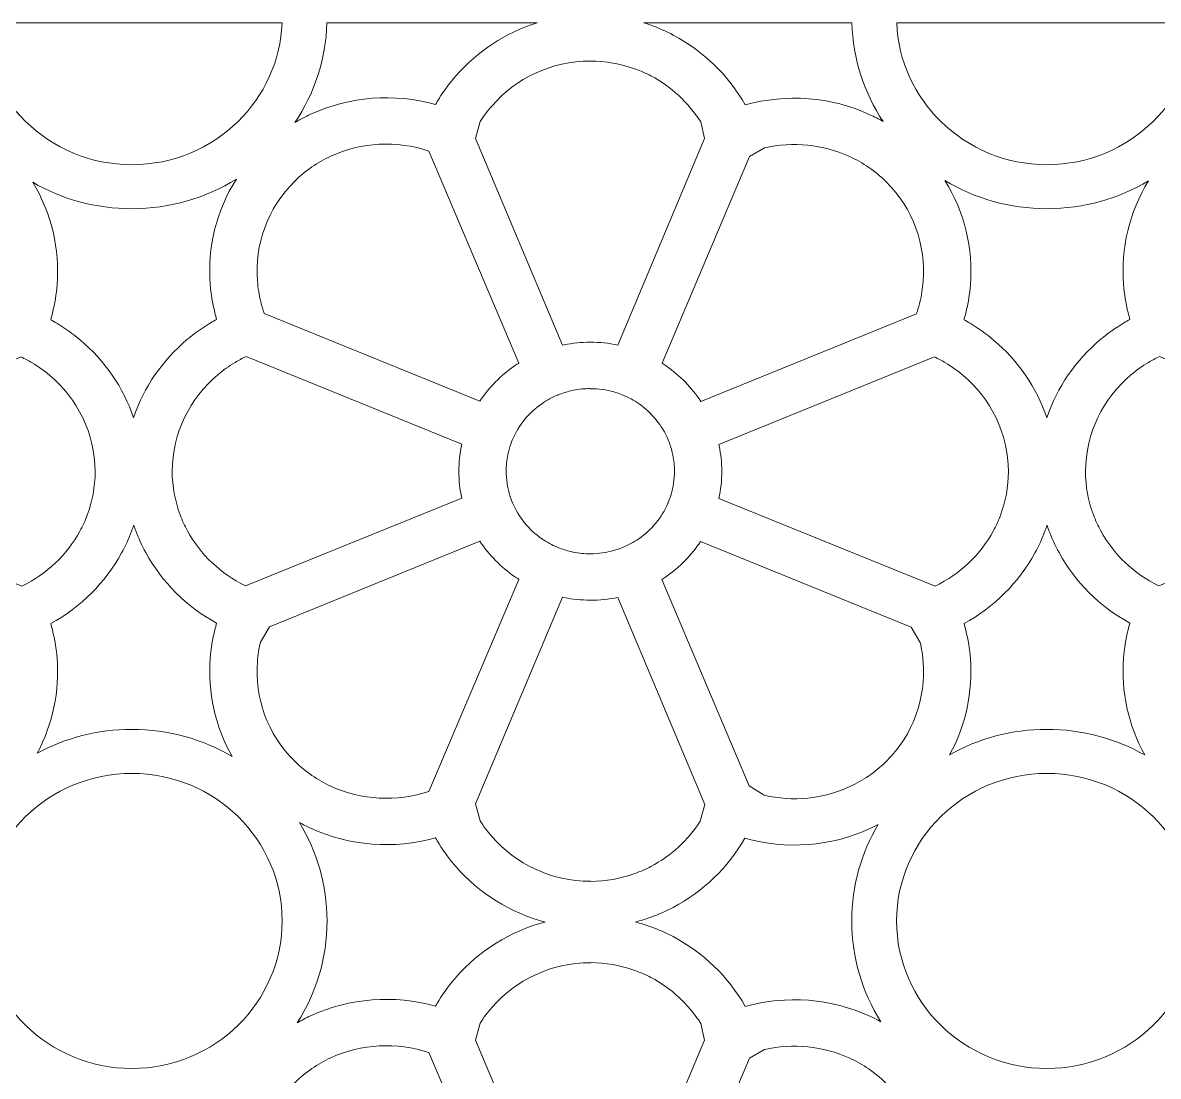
# Model space of a CAD drawing. Header units: millimetres. Extents: x -1200 to 1200, y -590 to 590.
# Drawn here: x -448 to 48.3, y 129.5 to 590 of the extents above; entities that cross this region are included whole.
import ezdxf

# ---------------------------------------------------------------- set-up
doc = ezdxf.new("R2010")
doc.units = ezdxf.units.MM
doc.header["$MEASUREMENT"] = 0
doc.layers.add('Layer 1', color=7, linetype='Continuous')

msp = doc.modelspace()

# ---------------------------------------------------------------- linework, layer by layer
at = {"layer": 'Layer 1', "color": 250, "lineweight": 20}
for points, knots in [([(-465.9936, 589.9734), (-465.9936, 589.9734), (-334.6425, 589.9734), (-334.6425, 589.9734), (-335.2811, 573.1714), (-342.5083, 557.9916), (-353.8726, 546.8417), (-365.7828, 535.1566), (-382.2061, 527.9271), (-400.3149, 527.9267), (-400.3149, 527.9267), (-400.3149, 527.9644), (-400.3149, 527.9644), (-400.3149, 527.9644), (-400.3174, 527.9644), (-400.3174, 527.9644), (-400.3174, 527.9644), (-400.3226, 527.9644), (-400.3226, 527.9644), (-400.3226, 527.9644), (-400.3226, 527.9267), (-400.3226, 527.9267), (-418.4293, 527.9277), (-434.8508, 535.1566), (-446.76, 546.8404), (-458.125, 557.9899), (-465.3551, 573.1707), (-465.9936, 589.9734)], [0, 0, 0, 0, 0.11111111, 0.11111111, 0.11111111, 0.22222222, 0.22222222, 0.22222222, 0.33333333, 0.33333333, 0.33333333, 0.44444444, 0.44444444, 0.44444444, 0.55555556, 0.55555556, 0.55555556, 0.66666667, 0.66666667, 0.66666667, 0.77777778, 0.77777778, 0.77777778, 0.88888889, 0.88888889, 0.88888889, 1, 1, 1, 1]), ([(-315.0221, 589.9734), (-315.0221, 589.9734), (-223.1633, 589.9734), (-223.1633, 589.9734), (-237.0203, 585.6434), (-249.214, 577.5489), (-258.5446, 566.8897), (-261.3055, 563.7365), (-263.8153, 560.3554), (-266.0408, 556.7807), (-266.566, 555.9368), (-267.0756, 555.0841), (-267.5677, 554.2242), (-285.6298, 559.2512), (-305.0884, 557.8435), (-322.1534, 549.9651), (-324.4661, 548.8975), (-326.7547, 547.692), (-329.0116, 546.3521), (-320.5696, 558.924), (-315.4887, 573.8759), (-315.0221, 589.9734)], [0, 0, 0, 0, 0.14285714, 0.14285714, 0.14285714, 0.28571429, 0.28571429, 0.28571429, 0.42857143, 0.42857143, 0.42857143, 0.57142857, 0.57142857, 0.57142857, 0.71428571, 0.71428571, 0.71428571, 0.85714286, 0.85714286, 0.85714286, 1, 1, 1, 1]), ([(-176.6816, 589.9734), (-176.6816, 589.9734), (-85.6127, 589.9734), (-85.6127, 589.9734), (-85.152, 574.0771), (-80.1876, 559.2991), (-71.9344, 546.8256), (-73.8254, 547.9052), (-75.7384, 548.891), (-77.6671, 549.7814), (-94.7115, 557.6508), (-114.1471, 559.064), (-132.1917, 554.0576), (-139.5194, 566.994), (-150.4865, 577.6272), (-163.7147, 584.5762), (-166.9377, 586.2696), (-170.1882, 587.7133), (-173.4415, 588.887), (-174.5098, 589.2723), (-175.5906, 589.6343), (-176.6816, 589.9734)], [0, 0, 0, 0, 0.14285714, 0.14285714, 0.14285714, 0.28571429, 0.28571429, 0.28571429, 0.42857143, 0.42857143, 0.42857143, 0.57142857, 0.57142857, 0.57142857, 0.71428571, 0.71428571, 0.71428571, 0.85714286, 0.85714286, 0.85714286, 1, 1, 1, 1]), ([(-65.9923, 589.9734), (-65.9923, 589.9734), (65.3588, 589.9734), (65.3588, 589.9734), (64.7202, 573.1714), (57.4929, 557.9916), (46.1286, 546.8417), (34.2185, 535.1566), (17.7952, 527.9271), (-0.3137, 527.9267), (-0.3137, 527.9267), (-0.3137, 527.9644), (-0.3137, 527.9644), (-0.3137, 527.9644), (-0.3161, 527.9644), (-0.3161, 527.9644), (-0.3161, 527.9644), (-0.3213, 527.9644), (-0.3213, 527.9644), (-0.3213, 527.9644), (-0.3213, 527.9267), (-0.3213, 527.9267), (-18.4281, 527.9277), (-34.8496, 535.1566), (-46.7587, 546.8404), (-58.1238, 557.9899), (-65.3537, 573.1707), (-65.9923, 589.9734)], [0, 0, 0, 0, 0.11111111, 0.11111111, 0.11111111, 0.22222222, 0.22222222, 0.22222222, 0.33333333, 0.33333333, 0.33333333, 0.44444444, 0.44444444, 0.44444444, 0.55555556, 0.55555556, 0.55555556, 0.66666667, 0.66666667, 0.66666667, 0.77777778, 0.77777778, 0.77777778, 0.88888889, 0.88888889, 0.88888889, 1, 1, 1, 1]), ([(-149.9857, 539.3969), (-149.9857, 539.3969), (-151.6668, 546.6145), (-151.6668, 546.6145), (-157.0127, 555.0848), (-164.5235, 562.0475), (-173.4206, 566.7213), (-175.6112, 567.8721), (-177.9947, 568.9164), (-180.5593, 569.8416), (-186.6397, 572.0343), (-193.1551, 573.2313), (-199.8996, 573.2316), (-199.8996, 573.2316), (-199.8996, 573.1919), (-199.8996, 573.1919), (-199.8996, 573.1919), (-199.9059, 573.1919), (-199.9059, 573.1919), (-217.0427, 573.1919), (-232.4074, 565.6496), (-242.8531, 553.7168), (-244.7606, 551.5381), (-246.5062, 549.213), (-248.069, 546.7637), (-248.069, 546.7637), (-250.0964, 539.3042), (-250.0964, 539.3042), (-250.0964, 539.3042), (-212.0232, 449.0599), (-212.0232, 449.0599), (-212.0232, 449.0599), (-211.2793, 449.2074), (-211.2793, 449.2074), (-207.605, 449.9338), (-203.8069, 450.3164), (-199.9216, 450.3174), (-199.9216, 450.3174), (-199.9216, 450.3567), (-199.9216, 450.3567), (-199.9216, 450.3567), (-199.9104, 450.3567), (-199.9104, 450.3567), (-195.8532, 450.3567), (-191.8472, 449.9205), (-187.9403, 449.0958), (-187.9403, 449.0958), (-149.9857, 539.3969), (-149.9857, 539.3969)], [0, 0, 0, 0, 0.0625, 0.0625, 0.0625, 0.125, 0.125, 0.125, 0.1875, 0.1875, 0.1875, 0.25, 0.25, 0.25, 0.3125, 0.3125, 0.3125, 0.375, 0.375, 0.375, 0.4375, 0.4375, 0.4375, 0.5, 0.5, 0.5, 0.5625, 0.5625, 0.5625, 0.625, 0.625, 0.625, 0.6875, 0.6875, 0.6875, 0.75, 0.75, 0.75, 0.8125, 0.8125, 0.8125, 0.875, 0.875, 0.875, 0.9375, 0.9375, 0.9375, 1, 1, 1, 1]), ([(-342.4428, 462.8973), (-342.4428, 462.8973), (-248.1617, 424.5537), (-248.1617, 424.5537), (-244.1764, 430.5754), (-239.0355, 435.8172), (-233.0426, 439.9788), (-232.4183, 440.4127), (-231.7989, 440.8274), (-231.1805, 441.225), (-231.1805, 441.225), (-270.4789, 533.8995), (-270.4789, 533.8995), (-284.5319, 538.5572), (-299.9524, 537.813), (-313.3371, 531.6339), (-316.2606, 530.2837), (-319.0319, 528.7206), (-321.6111, 526.9478), (-324.1927, 525.1732), (-326.6982, 523.1116), (-329.0971, 520.7611), (-329.0971, 520.7611), (-329.0768, 520.7413), (-329.0768, 520.7413), (-329.0768, 520.7413), (-329.0866, 520.732), (-329.0866, 520.732), (-341.1931, 508.855), (-346.6154, 492.8513), (-345.4014, 477.1408), (-345.1583, 473.9928), (-344.6767, 470.9395), (-343.9575, 468.0187), (-343.532, 466.2886), (-343.0277, 464.5791), (-342.4428, 462.8973)], [0, 0, 0, 0, 0.08333333, 0.08333333, 0.08333333, 0.16666667, 0.16666667, 0.16666667, 0.25, 0.25, 0.25, 0.33333333, 0.33333333, 0.33333333, 0.41666667, 0.41666667, 0.41666667, 0.5, 0.5, 0.5, 0.58333333, 0.58333333, 0.58333333, 0.66666667, 0.66666667, 0.66666667, 0.75, 0.75, 0.75, 0.83333333, 0.83333333, 0.83333333, 0.91666667, 0.91666667, 0.91666667, 1, 1, 1, 1]), ([(-151.5701, 424.4062), (-151.5701, 424.4062), (-57.3801, 462.7122), (-57.3801, 462.7122), (-56.7952, 464.394), (-56.2889, 466.1045), (-55.863, 467.8349), (-55.1438, 470.7558), (-54.6622, 473.8087), (-54.4191, 476.9571), (-53.205, 492.6675), (-58.6274, 508.6713), (-70.7339, 520.5483), (-70.7339, 520.5483), (-70.7437, 520.5575), (-70.7437, 520.5575), (-70.7437, 520.5575), (-70.7234, 520.5774), (-70.7234, 520.5774), (-73.1222, 522.9281), (-75.6275, 524.9898), (-78.2094, 526.764), (-80.7882, 528.5372), (-83.5599, 530.1002), (-86.4833, 531.4498), (-98.1281, 536.8261), (-111.3154, 538.0877), (-123.8017, 535.2576), (-123.8017, 535.2576), (-130.2694, 531.5264), (-130.2694, 531.5264), (-130.2694, 531.5264), (-168.572, 441.2007), (-168.572, 441.2007), (-167.9209, 440.7846), (-167.2812, 440.3593), (-166.6562, 439.923), (-160.6776, 435.7525), (-155.5482, 430.4792), (-151.5701, 424.4062)], [0, 0, 0, 0, 0.07692308, 0.07692308, 0.07692308, 0.15384615, 0.15384615, 0.15384615, 0.23076923, 0.23076923, 0.23076923, 0.30769231, 0.30769231, 0.30769231, 0.38461538, 0.38461538, 0.38461538, 0.46153846, 0.46153846, 0.46153846, 0.53846154, 0.53846154, 0.53846154, 0.61538462, 0.61538462, 0.61538462, 0.69230769, 0.69230769, 0.69230769, 0.76923077, 0.76923077, 0.76923077, 0.84615385, 0.84615385, 0.84615385, 0.92307692, 0.92307692, 0.92307692, 1, 1, 1, 1]), ([(-443.6074, 520.2171), (-435.321, 506.5857), (-431.7869, 490.9077), (-432.9815, 475.4491), (-433.2961, 471.3796), (-433.9664, 467.2392), (-434.9918, 463.0732), (-435.2317, 462.0983), (-435.4926, 461.1248), (-435.773, 460.1551), (-434.8784, 459.6634), (-433.9908, 459.1552), (-433.1129, 458.6293), (-429.4694, 456.4458), (-426.0232, 453.9835), (-422.8092, 451.2751), (-412.1508, 442.294), (-404.0059, 430.6079), (-399.5341, 417.331), (-395.0753, 430.6832), (-386.9068, 442.436), (-376.1992, 451.4586), (-372.9849, 454.1672), (-369.5391, 456.6296), (-365.8955, 458.8127), (-365.0177, 459.3386), (-364.1314, 459.8464), (-363.2368, 460.3381), (-363.5172, 461.3085), (-363.7771, 462.282), (-364.017, 463.2572), (-365.0424, 467.4233), (-365.7127, 471.5633), (-366.0273, 475.6329), (-367.2588, 491.5722), (-363.4625, 507.7443), (-354.6138, 521.6655), (-367.8172, 513.4488), (-383.493, 508.6884), (-400.3149, 508.688), (-400.3149, 508.688), (-400.3149, 508.6504), (-400.3149, 508.6504), (-400.3149, 508.6504), (-400.3174, 508.6504), (-400.3174, 508.6504), (-400.3174, 508.6504), (-400.3226, 508.6504), (-400.3226, 508.6504), (-400.3226, 508.6504), (-400.3226, 508.688), (-400.3226, 508.688), (-416.1299, 508.6891), (-430.9244, 512.8914), (-443.6074, 520.2171)], [0, 0, 0, 0, 0.05555556, 0.05555556, 0.05555556, 0.11111111, 0.11111111, 0.11111111, 0.16666667, 0.16666667, 0.16666667, 0.22222222, 0.22222222, 0.22222222, 0.27777778, 0.27777778, 0.27777778, 0.33333333, 0.33333333, 0.33333333, 0.38888889, 0.38888889, 0.38888889, 0.44444444, 0.44444444, 0.44444444, 0.5, 0.5, 0.5, 0.55555556, 0.55555556, 0.55555556, 0.61111111, 0.61111111, 0.61111111, 0.66666667, 0.66666667, 0.66666667, 0.72222222, 0.72222222, 0.72222222, 0.77777778, 0.77777778, 0.77777778, 0.83333333, 0.83333333, 0.83333333, 0.88888889, 0.88888889, 0.88888889, 0.94444444, 0.94444444, 0.94444444, 1, 1, 1, 1]), ([(-44.882, 520.9699), (-36.2638, 507.1647), (-32.5766, 491.1931), (-33.7932, 475.4491), (-34.1078, 471.3796), (-34.7781, 467.2392), (-35.8035, 463.0732), (-36.0434, 462.0983), (-36.3043, 461.1248), (-36.5847, 460.1551), (-35.6901, 459.6634), (-34.8025, 459.1552), (-33.9246, 458.6293), (-30.2811, 456.4458), (-26.8348, 453.9835), (-23.621, 451.2751), (-12.9625, 442.294), (-4.8177, 430.6079), (-0.3457, 417.331), (4.113, 430.6832), (12.2815, 442.436), (22.9891, 451.4586), (26.2034, 454.1672), (29.6492, 456.6296), (33.2928, 458.8127), (34.1707, 459.3386), (35.0569, 459.8464), (35.9515, 460.3381), (35.6711, 461.3085), (35.4113, 462.282), (35.1713, 463.2572), (34.1459, 467.4233), (33.4756, 471.5633), (33.161, 475.6329), (31.9532, 491.2663), (35.5821, 507.1236), (44.0709, 520.8618), (31.1468, 513.1391), (15.9523, 508.6884), (-0.3137, 508.688), (-0.3137, 508.688), (-0.3137, 508.6504), (-0.3137, 508.6504), (-0.3137, 508.6504), (-0.3161, 508.6504), (-0.3161, 508.6504), (-0.3161, 508.6504), (-0.3213, 508.6504), (-0.3213, 508.6504), (-0.3213, 508.6504), (-0.3213, 508.688), (-0.3213, 508.688), (-16.6619, 508.6891), (-31.9199, 513.1805), (-44.882, 520.9699)], [0, 0, 0, 0, 0.05555556, 0.05555556, 0.05555556, 0.11111111, 0.11111111, 0.11111111, 0.16666667, 0.16666667, 0.16666667, 0.22222222, 0.22222222, 0.22222222, 0.27777778, 0.27777778, 0.27777778, 0.33333333, 0.33333333, 0.33333333, 0.38888889, 0.38888889, 0.38888889, 0.44444444, 0.44444444, 0.44444444, 0.5, 0.5, 0.5, 0.55555556, 0.55555556, 0.55555556, 0.61111111, 0.61111111, 0.61111111, 0.66666667, 0.66666667, 0.66666667, 0.72222222, 0.72222222, 0.72222222, 0.77777778, 0.77777778, 0.77777778, 0.83333333, 0.83333333, 0.83333333, 0.88888889, 0.88888889, 0.88888889, 0.94444444, 0.94444444, 0.94444444, 1, 1, 1, 1]), ([(-448.6723, 443.9022), (-448.6723, 443.9022), (-542.8783, 405.6452), (-542.8783, 405.6452), (-542.8019, 405.316), (-542.7531, 405.1063), (-542.7346, 405.0142), (-542.7346, 405.0142), (-542.7346, 404.9745), (-542.7346, 404.9745), (-542.0354, 401.5274), (-541.667, 397.8531), (-541.666, 393.981), (-541.666, 393.981), (-541.6259, 393.981), (-541.6259, 393.981), (-541.6259, 393.981), (-541.6259, 393.9701), (-541.6259, 393.9701), (-541.6259, 389.9091), (-542.0814, 385.9141), (-542.9432, 382.0342), (-542.9432, 382.0342), (-448.3462, 343.7621), (-448.3462, 343.7621), (-437.5075, 349.017), (-428.6138, 357.439), (-422.9812, 367.7595), (-421.8086, 369.9087), (-420.7438, 372.2471), (-419.8011, 374.7632), (-417.5655, 380.7284), (-416.3458, 387.121), (-416.3455, 393.7384), (-416.3455, 393.7384), (-416.3856, 393.7384), (-416.3856, 393.7384), (-416.3856, 393.7384), (-416.3856, 393.7442), (-416.3856, 393.7442), (-416.3856, 410.5572), (-424.0738, 425.6315), (-436.2362, 435.8798), (-438.6186, 437.8877), (-441.172, 439.7122), (-443.8708, 441.3294), (-445.4081, 442.2508), (-447.0111, 443.1087), (-448.6723, 443.9022)], [0, 0, 0, 0, 0.0625, 0.0625, 0.0625, 0.125, 0.125, 0.125, 0.1875, 0.1875, 0.1875, 0.25, 0.25, 0.25, 0.3125, 0.3125, 0.3125, 0.375, 0.375, 0.375, 0.4375, 0.4375, 0.4375, 0.5, 0.5, 0.5, 0.5625, 0.5625, 0.5625, 0.625, 0.625, 0.625, 0.6875, 0.6875, 0.6875, 0.75, 0.75, 0.75, 0.8125, 0.8125, 0.8125, 0.875, 0.875, 0.875, 0.9375, 0.9375, 0.9375, 1, 1, 1, 1]), ([(-256.0719, 405.8046), (-256.0719, 405.8046), (-350.3372, 444.086), (-350.3372, 444.086), (-351.9987, 443.2925), (-353.5999, 442.4343), (-355.1376, 441.5131), (-357.8365, 439.8956), (-360.3901, 438.0712), (-362.7723, 436.0632), (-374.9349, 425.815), (-382.6232, 410.741), (-382.6232, 393.9283), (-382.6232, 393.9283), (-382.6232, 393.9218), (-382.6232, 393.9218), (-382.6232, 393.9218), (-382.6633, 393.9218), (-382.6633, 393.9218), (-382.663, 387.3051), (-381.4433, 380.9122), (-379.2077, 374.9473), (-378.265, 372.4309), (-377.2002, 370.0928), (-376.0276, 367.9436), (-370.3953, 357.6227), (-361.5023, 349.2003), (-350.6629, 343.9452), (-350.6629, 343.9452), (-256.0945, 382.2053), (-256.0945, 382.2053), (-256.9382, 386.0442), (-257.3829, 389.9823), (-257.3829, 393.9701), (-257.3829, 393.9701), (-257.3829, 393.981), (-257.3829, 393.981), (-257.3829, 393.981), (-257.3427, 393.981), (-257.3427, 393.981), (-257.3417, 397.7819), (-256.9535, 401.5011), (-256.2163, 405.0995), (-256.2163, 405.0995), (-256.0719, 405.8046), (-256.0719, 405.8046)], [0, 0, 0, 0, 0.06666667, 0.06666667, 0.06666667, 0.13333333, 0.13333333, 0.13333333, 0.2, 0.2, 0.2, 0.26666667, 0.26666667, 0.26666667, 0.33333333, 0.33333333, 0.33333333, 0.4, 0.4, 0.4, 0.46666667, 0.46666667, 0.46666667, 0.53333333, 0.53333333, 0.53333333, 0.6, 0.6, 0.6, 0.66666667, 0.66666667, 0.66666667, 0.73333333, 0.73333333, 0.73333333, 0.8, 0.8, 0.8, 0.86666667, 0.86666667, 0.86666667, 0.93333333, 0.93333333, 0.93333333, 1, 1, 1, 1]), ([(-49.484, 443.9022), (-49.484, 443.9022), (-143.69, 405.6452), (-143.69, 405.6452), (-143.6136, 405.316), (-143.5648, 405.1063), (-143.5463, 405.0142), (-143.5463, 405.0142), (-143.5463, 404.9745), (-143.5463, 404.9745), (-142.8471, 401.5274), (-142.4788, 397.8531), (-142.4777, 393.981), (-142.4777, 393.981), (-142.4376, 393.981), (-142.4376, 393.981), (-142.4376, 393.981), (-142.4376, 393.9701), (-142.4376, 393.9701), (-142.4376, 389.9091), (-142.8931, 385.9141), (-143.7549, 382.0342), (-143.7549, 382.0342), (-49.1579, 343.7621), (-49.1579, 343.7621), (-38.3192, 349.017), (-29.4255, 357.439), (-23.7929, 367.7595), (-22.6203, 369.9087), (-21.5555, 372.2471), (-20.6128, 374.7632), (-18.3772, 380.7284), (-17.1575, 387.121), (-17.1571, 393.7384), (-17.1571, 393.7384), (-17.1973, 393.7384), (-17.1973, 393.7384), (-17.1973, 393.7384), (-17.1973, 393.7442), (-17.1973, 393.7442), (-17.1973, 410.5572), (-24.8856, 425.6315), (-37.0479, 435.8798), (-39.4303, 437.8877), (-41.9837, 439.7122), (-44.6825, 441.3294), (-46.2199, 442.2508), (-47.8228, 443.1087), (-49.484, 443.9022)], [0, 0, 0, 0, 0.0625, 0.0625, 0.0625, 0.125, 0.125, 0.125, 0.1875, 0.1875, 0.1875, 0.25, 0.25, 0.25, 0.3125, 0.3125, 0.3125, 0.375, 0.375, 0.375, 0.4375, 0.4375, 0.4375, 0.5, 0.5, 0.5, 0.5625, 0.5625, 0.5625, 0.625, 0.625, 0.625, 0.6875, 0.6875, 0.6875, 0.75, 0.75, 0.75, 0.8125, 0.8125, 0.8125, 0.875, 0.875, 0.875, 0.9375, 0.9375, 0.9375, 1, 1, 1, 1]), ([(143.1164, 405.8046), (143.1164, 405.8046), (48.8511, 444.086), (48.8511, 444.086), (47.1896, 443.2925), (45.5883, 442.4343), (44.0506, 441.5131), (41.3518, 439.8956), (38.7982, 438.0712), (36.4161, 436.0632), (24.2534, 425.815), (16.5651, 410.741), (16.5651, 393.9283), (16.5651, 393.9283), (16.5651, 393.9218), (16.5651, 393.9218), (16.5651, 393.9218), (16.525, 393.9218), (16.525, 393.9218), (16.5253, 387.3051), (17.745, 380.9122), (19.9806, 374.9473), (20.9233, 372.4309), (21.9881, 370.0928), (23.1607, 367.9436), (28.793, 357.6227), (37.6859, 349.2003), (48.5253, 343.9452), (48.5253, 343.9452), (143.0938, 382.2053), (143.0938, 382.2053), (142.2501, 386.0442), (141.8054, 389.9823), (141.8054, 393.9701), (141.8054, 393.9701), (141.8054, 393.981), (141.8054, 393.981), (141.8054, 393.981), (141.8455, 393.981), (141.8455, 393.981), (141.8465, 397.7819), (142.2347, 401.5011), (142.972, 405.0995), (142.972, 405.0995), (143.1164, 405.8046), (143.1164, 405.8046)], [0, 0, 0, 0, 0.06666667, 0.06666667, 0.06666667, 0.13333333, 0.13333333, 0.13333333, 0.2, 0.2, 0.2, 0.26666667, 0.26666667, 0.26666667, 0.33333333, 0.33333333, 0.33333333, 0.4, 0.4, 0.4, 0.46666667, 0.46666667, 0.46666667, 0.53333333, 0.53333333, 0.53333333, 0.6, 0.6, 0.6, 0.66666667, 0.66666667, 0.66666667, 0.73333333, 0.73333333, 0.73333333, 0.8, 0.8, 0.8, 0.86666667, 0.86666667, 0.86666667, 0.93333333, 0.93333333, 0.93333333, 1, 1, 1, 1]), ([(-234.6385, 382.0089), (-234.5276, 381.6981), (-234.4143, 381.3936), (-234.2988, 381.0959), (-234.2988, 381.0959), (-233.9061, 380.1669), (-233.9061, 380.1669), (-231.2126, 373.7941), (-226.7556, 368.3586), (-221.1519, 364.467), (-220.1433, 363.7666), (-218.9944, 363.0648), (-217.7113, 362.3664), (-216.7079, 361.8203), (-215.6047, 361.2919), (-214.4036, 360.7889), (-214.4036, 360.7889), (-214.3656, 360.7736), (-214.3656, 360.7736), (-214.3656, 360.7736), (-214.3237, 360.7564), (-214.3237, 360.7564), (-214.3237, 360.7564), (-214.0035, 360.626), (-214.0035, 360.626), (-212.2088, 359.8948), (-210.3282, 359.2967), (-208.3775, 358.8467), (-207.4139, 358.6243), (-207.4365, 358.612), (-207.235, 358.5723), (-204.8745, 358.1056), (-202.4282, 357.8596), (-199.9216, 357.8592), (-199.9216, 357.8592), (-199.9216, 357.8989), (-199.9216, 357.8989), (-199.9216, 357.8989), (-199.9104, 357.8989), (-199.9104, 357.8989), (-196.2508, 357.8989), (-192.8014, 358.3865), (-189.6207, 359.2936), (-189.0605, 359.4534), (-188.4317, 359.6536), (-187.7359, 359.8924), (-187.2316, 360.0659), (-186.7461, 360.2442), (-186.278, 360.4262), (-186.278, 360.4262), (-185.8853, 360.5915), (-185.8853, 360.5915), (-185.8853, 360.5915), (-185.8801, 360.5936), (-185.8801, 360.5936), (-185.8801, 360.5936), (-185.7995, 360.6332), (-185.7995, 360.6332), (-184.5558, 361.1407), (-183.3344, 361.7203), (-182.1426, 362.3661), (-180.9764, 362.9977), (-179.8428, 363.695), (-178.7484, 364.4516), (-173.1238, 368.3402), (-168.6637, 373.726), (-165.9796, 380.0098), (-165.9796, 380.0098), (-165.9419, 380.0974), (-165.9419, 380.0974), (-165.9419, 380.0974), (-165.9429, 380.0978), (-165.9429, 380.0978), (-165.6884, 380.6972), (-165.4501, 381.3022), (-165.2308, 381.9103), (-164.9751, 382.6183), (-164.7652, 383.2438), (-164.6044, 383.781), (-163.6547, 386.9516), (-163.1441, 390.3686), (-163.1441, 393.9701), (-163.1441, 393.9701), (-163.1441, 393.981), (-163.1441, 393.981), (-163.1441, 393.981), (-163.1036, 393.981), (-163.1036, 393.981), (-163.104, 396.29), (-163.3586, 398.6565), (-163.8416, 401.048), (-163.8416, 401.048), (-163.8489, 401.0463), (-163.8489, 401.0463), (-163.8489, 401.0463), (-164.0802, 402.1906), (-164.0802, 402.1906), (-164.5329, 404.1026), (-165.1244, 405.9217), (-165.8398, 407.6343), (-165.8398, 407.6343), (-165.8669, 407.7), (-165.8669, 407.7), (-168.5298, 414.0426), (-172.9902, 419.4843), (-178.6274, 423.4173), (-179.7466, 424.1982), (-180.8843, 424.9061), (-182.0335, 425.534), (-183.0558, 426.0925), (-184.2806, 426.6673), (-185.7064, 427.2538), (-185.7064, 427.2538), (-185.6973, 427.2744), (-185.6973, 427.2744), (-185.6973, 427.2744), (-187.0233, 427.7945), (-187.0233, 427.7945), (-187.257, 427.88), (-187.4938, 427.9649), (-187.7355, 428.048), (-188.4313, 428.2869), (-189.0602, 428.4871), (-189.6203, 428.6468), (-192.8014, 429.554), (-196.2508, 430.0415), (-199.9104, 430.0415), (-199.9104, 430.0415), (-199.9216, 430.0415), (-199.9216, 430.0415), (-199.9216, 430.0415), (-199.9216, 430.0813), (-199.9216, 430.0813), (-202.4278, 430.0809), (-204.8738, 429.8349), (-207.235, 429.3678), (-207.4526, 429.325), (-207.4069, 429.3175), (-208.3775, 429.0937), (-210.3279, 428.6441), (-212.2088, 428.0453), (-214.0039, 427.3141), (-214.0039, 427.3141), (-214.1692, 427.2466), (-214.1692, 427.2466), (-215.4618, 426.7142), (-216.6434, 426.1551), (-217.712, 425.5738), (-218.9948, 424.8757), (-220.1437, 424.1735), (-221.1523, 423.4731), (-226.7556, 419.5815), (-231.2122, 414.1463), (-233.9061, 407.7732), (-233.9061, 407.7732), (-234.287, 406.8726), (-234.287, 406.8726), (-234.8492, 405.4194), (-235.3277, 403.8765), (-235.717, 402.2491), (-235.9464, 401.29), (-235.953, 401.3355), (-235.9949, 401.1319), (-236.4671, 398.8252), (-236.7165, 396.4334), (-236.7168, 393.981), (-236.7168, 393.981), (-236.6764, 393.981), (-236.6764, 393.981), (-236.6764, 393.981), (-236.6764, 393.9701), (-236.6764, 393.9701), (-236.6764, 390.3758), (-236.1777, 386.9865), (-235.2503, 383.8604), (-235.0874, 383.3108), (-234.8823, 382.6915), (-234.6385, 382.0089)], [0, 0, 0, 0, 0.01694915, 0.01694915, 0.01694915, 0.03389831, 0.03389831, 0.03389831, 0.05084746, 0.05084746, 0.05084746, 0.06779661, 0.06779661, 0.06779661, 0.08474576, 0.08474576, 0.08474576, 0.10169492, 0.10169492, 0.10169492, 0.11864407, 0.11864407, 0.11864407, 0.13559322, 0.13559322, 0.13559322, 0.15254237, 0.15254237, 0.15254237, 0.16949153, 0.16949153, 0.16949153, 0.18644068, 0.18644068, 0.18644068, 0.20338983, 0.20338983, 0.20338983, 0.22033898, 0.22033898, 0.22033898, 0.23728814, 0.23728814, 0.23728814, 0.25423729, 0.25423729, 0.25423729, 0.27118644, 0.27118644, 0.27118644, 0.28813559, 0.28813559, 0.28813559, 0.30508475, 0.30508475, 0.30508475, 0.3220339, 0.3220339, 0.3220339, 0.33898305, 0.33898305, 0.33898305, 0.3559322, 0.3559322, 0.3559322, 0.37288136, 0.37288136, 0.37288136, 0.38983051, 0.38983051, 0.38983051, 0.40677966, 0.40677966, 0.40677966, 0.42372881, 0.42372881, 0.42372881, 0.44067797, 0.44067797, 0.44067797, 0.45762712, 0.45762712, 0.45762712, 0.47457627, 0.47457627, 0.47457627, 0.49152542, 0.49152542, 0.49152542, 0.50847458, 0.50847458, 0.50847458, 0.52542373, 0.52542373, 0.52542373, 0.54237288, 0.54237288, 0.54237288, 0.55932203, 0.55932203, 0.55932203, 0.57627119, 0.57627119, 0.57627119, 0.59322034, 0.59322034, 0.59322034, 0.61016949, 0.61016949, 0.61016949, 0.62711864, 0.62711864, 0.62711864, 0.6440678, 0.6440678, 0.6440678, 0.66101695, 0.66101695, 0.66101695, 0.6779661, 0.6779661, 0.6779661, 0.69491525, 0.69491525, 0.69491525, 0.71186441, 0.71186441, 0.71186441, 0.72881356, 0.72881356, 0.72881356, 0.74576271, 0.74576271, 0.74576271, 0.76271186, 0.76271186, 0.76271186, 0.77966102, 0.77966102, 0.77966102, 0.79661017, 0.79661017, 0.79661017, 0.81355932, 0.81355932, 0.81355932, 0.83050847, 0.83050847, 0.83050847, 0.84745763, 0.84745763, 0.84745763, 0.86440678, 0.86440678, 0.86440678, 0.88135593, 0.88135593, 0.88135593, 0.89830508, 0.89830508, 0.89830508, 0.91525424, 0.91525424, 0.91525424, 0.93220339, 0.93220339, 0.93220339, 0.94915254, 0.94915254, 0.94915254, 0.96610169, 0.96610169, 0.96610169, 0.98305085, 0.98305085, 0.98305085, 1, 1, 1, 1]), ([(-399.4727, 370.3682), (-399.7621, 369.4977), (-400.0684, 368.6355), (-400.3888, 367.78), (-401.5852, 364.5881), (-403.0566, 361.3991), (-404.7827, 358.237), (-411.8421, 345.3005), (-422.6335, 334.5667), (-435.7622, 327.3775), (-435.486, 326.4204), (-435.2282, 325.4613), (-434.9918, 324.4994), (-433.9664, 320.3334), (-433.2961, 316.1934), (-432.9815, 312.1235), (-431.8835, 297.9142), (-434.7811, 283.5187), (-441.6917, 270.6986), (-429.4432, 277.3602), (-415.3389, 281.1563), (-400.3198, 281.1566), (-400.3198, 281.1566), (-400.3198, 281.1943), (-400.3198, 281.1943), (-400.3198, 281.1943), (-400.3174, 281.1943), (-400.3174, 281.1943), (-400.3174, 281.1943), (-400.3121, 281.1943), (-400.3121, 281.1943), (-400.3121, 281.1943), (-400.3121, 281.1566), (-400.3121, 281.1566), (-384.2349, 281.1556), (-369.2043, 276.8055), (-356.3786, 269.2468), (-363.9605, 282.4802), (-367.171, 297.4991), (-366.0273, 312.3063), (-365.7134, 316.3754), (-365.0427, 320.5155), (-364.0177, 324.6822), (-363.7812, 325.6447), (-363.5256, 326.6038), (-363.2493, 327.5616), (-376.3771, 334.7512), (-387.1666, 345.4846), (-394.2261, 358.4204), (-395.9522, 361.5831), (-397.4236, 364.7719), (-398.6199, 367.9641), (-398.9178, 368.7593), (-399.2017, 369.5604), (-399.4727, 370.3682)], [0, 0, 0, 0, 0.05555556, 0.05555556, 0.05555556, 0.11111111, 0.11111111, 0.11111111, 0.16666667, 0.16666667, 0.16666667, 0.22222222, 0.22222222, 0.22222222, 0.27777778, 0.27777778, 0.27777778, 0.33333333, 0.33333333, 0.33333333, 0.38888889, 0.38888889, 0.38888889, 0.44444444, 0.44444444, 0.44444444, 0.5, 0.5, 0.5, 0.55555556, 0.55555556, 0.55555556, 0.61111111, 0.61111111, 0.61111111, 0.66666667, 0.66666667, 0.66666667, 0.72222222, 0.72222222, 0.72222222, 0.77777778, 0.77777778, 0.77777778, 0.83333333, 0.83333333, 0.83333333, 0.88888889, 0.88888889, 0.88888889, 0.94444444, 0.94444444, 0.94444444, 1, 1, 1, 1]), ([(-0.2843, 370.3682), (-0.5738, 369.4977), (-0.88, 368.6355), (-1.2006, 367.78), (-2.3968, 364.5881), (-3.8683, 361.3991), (-5.5944, 358.237), (-12.6538, 345.3005), (-23.4452, 334.5667), (-36.5739, 327.3775), (-36.2977, 326.4204), (-36.04, 325.4613), (-35.8035, 324.4994), (-34.7781, 320.3334), (-34.1078, 316.1934), (-33.7932, 312.1235), (-32.6771, 297.6761), (-35.6905, 283.0359), (-42.8535, 270.0553), (-30.3386, 277.1155), (-15.8151, 281.1563), (-0.3185, 281.1566), (-0.3185, 281.1566), (-0.3185, 281.1943), (-0.3185, 281.1943), (-0.3185, 281.1943), (-0.3161, 281.1943), (-0.3161, 281.1943), (-0.3161, 281.1943), (-0.3109, 281.1943), (-0.3109, 281.1943), (-0.3109, 281.1943), (-0.3109, 281.1566), (-0.3109, 281.1566), (15.2642, 281.1556), (29.8567, 277.0734), (42.4142, 269.9462), (35.1166, 283.0082), (32.0376, 297.7595), (33.161, 312.3063), (33.4749, 316.3754), (34.1456, 320.5155), (35.1706, 324.6822), (35.407, 325.6447), (35.6627, 326.6038), (35.9389, 327.5616), (22.8112, 334.7512), (12.0216, 345.4846), (4.9622, 358.4204), (3.2362, 361.5831), (1.7647, 364.7719), (0.5684, 367.9641), (0.2705, 368.7593), (-0.0133, 369.5604), (-0.2843, 370.3682)], [0, 0, 0, 0, 0.05555556, 0.05555556, 0.05555556, 0.11111111, 0.11111111, 0.11111111, 0.16666667, 0.16666667, 0.16666667, 0.22222222, 0.22222222, 0.22222222, 0.27777778, 0.27777778, 0.27777778, 0.33333333, 0.33333333, 0.33333333, 0.38888889, 0.38888889, 0.38888889, 0.44444444, 0.44444444, 0.44444444, 0.5, 0.5, 0.5, 0.55555556, 0.55555556, 0.55555556, 0.61111111, 0.61111111, 0.61111111, 0.66666667, 0.66666667, 0.66666667, 0.72222222, 0.72222222, 0.72222222, 0.77777778, 0.77777778, 0.77777778, 0.83333333, 0.83333333, 0.83333333, 0.88888889, 0.88888889, 0.88888889, 0.94444444, 0.94444444, 0.94444444, 1, 1, 1, 1]), ([(-340.1548, 325.9736), (-340.1548, 325.9736), (-344.1029, 319.3192), (-344.1029, 319.3192), (-344.7419, 316.5811), (-345.1747, 313.7318), (-345.4014, 310.7979), (-346.6165, 295.0645), (-341.2092, 279.0601), (-329.1267, 267.2087), (-329.1267, 267.2087), (-329.0866, 267.2087), (-329.0866, 267.2087), (-329.0866, 267.2087), (-329.0768, 267.1991), (-329.0768, 267.1991), (-329.0768, 267.1991), (-329.0971, 267.1793), (-329.0971, 267.1793), (-326.6979, 264.8285), (-324.1927, 262.7662), (-321.6111, 260.992), (-319.0315, 259.2185), (-316.2606, 257.6551), (-313.3375, 256.3059), (-299.9524, 250.1258), (-284.5308, 249.3822), (-270.4775, 254.0407), (-270.4775, 254.0407), (-231.1805, 346.7134), (-231.1805, 346.7134), (-231.7985, 347.111), (-232.4183, 347.5274), (-233.0422, 347.9613), (-239.0358, 352.1233), (-244.1774, 357.3634), (-248.1628, 363.3857), (-248.1628, 363.3857), (-340.1548, 325.9736), (-340.1548, 325.9736)], [0, 0, 0, 0, 0.07692308, 0.07692308, 0.07692308, 0.15384615, 0.15384615, 0.15384615, 0.23076923, 0.23076923, 0.23076923, 0.30769231, 0.30769231, 0.30769231, 0.38461538, 0.38461538, 0.38461538, 0.46153846, 0.46153846, 0.46153846, 0.53846154, 0.53846154, 0.53846154, 0.61538462, 0.61538462, 0.61538462, 0.69230769, 0.69230769, 0.69230769, 0.76923077, 0.76923077, 0.76923077, 0.84615385, 0.84615385, 0.84615385, 0.92307692, 0.92307692, 0.92307692, 1, 1, 1, 1]), ([(-59.6653, 325.7898), (-59.6653, 325.7898), (-151.7494, 363.2396), (-151.7494, 363.2396), (-155.7498, 357.218), (-160.8855, 351.9953), (-166.8581, 347.8659), (-167.459, 347.4501), (-168.0705, 347.0446), (-168.6899, 346.6504), (-168.6899, 346.6504), (-130.4249, 256.4137), (-130.4249, 256.4137), (-130.4249, 256.4137), (-123.9412, 252.3441), (-123.9412, 252.3441), (-111.4141, 249.4736), (-98.1713, 250.7263), (-86.4833, 256.1228), (-83.5599, 257.4724), (-80.7882, 259.0355), (-78.2094, 260.8086), (-75.6275, 262.5828), (-73.1222, 264.6444), (-70.7234, 266.9952), (-70.7234, 266.9952), (-70.7437, 267.0151), (-70.7437, 267.0151), (-70.7437, 267.0151), (-70.7339, 267.0243), (-70.7339, 267.0243), (-58.6274, 278.9013), (-53.205, 294.9047), (-54.4191, 310.6155), (-54.6458, 313.5483), (-55.0796, 316.3977), (-55.7189, 319.1348), (-55.7189, 319.1348), (-59.6653, 325.7898), (-59.6653, 325.7898)], [0, 0, 0, 0, 0.07692308, 0.07692308, 0.07692308, 0.15384615, 0.15384615, 0.15384615, 0.23076923, 0.23076923, 0.23076923, 0.30769231, 0.30769231, 0.30769231, 0.38461538, 0.38461538, 0.38461538, 0.46153846, 0.46153846, 0.46153846, 0.53846154, 0.53846154, 0.53846154, 0.61538462, 0.61538462, 0.61538462, 0.69230769, 0.69230769, 0.69230769, 0.76923077, 0.76923077, 0.76923077, 0.84615385, 0.84615385, 0.84615385, 0.92307692, 0.92307692, 0.92307692, 1, 1, 1, 1]), ([(-151.8512, 241.0344), (-151.8512, 241.0344), (-149.8734, 248.2752), (-149.8734, 248.2752), (-149.8734, 248.2752), (-187.9403, 338.8436), (-187.9403, 338.8436), (-191.8472, 338.0183), (-195.8528, 337.5837), (-199.9104, 337.5837), (-199.9104, 337.5837), (-199.9216, 337.5837), (-199.9216, 337.5837), (-199.9216, 337.5837), (-199.9216, 337.623), (-199.9216, 337.623), (-203.8065, 337.6241), (-207.605, 338.0066), (-211.2793, 338.7328), (-211.2793, 338.7328), (-212.0229, 338.8802), (-212.0229, 338.8802), (-212.0229, 338.8802), (-250.1281, 248.562), (-250.1281, 248.562), (-250.1281, 248.562), (-248.0697, 241.1764), (-248.0697, 241.1764), (-246.5065, 238.7268), (-244.7609, 236.4023), (-242.8531, 234.2233), (-232.4074, 222.2905), (-217.0427, 214.7482), (-199.9059, 214.7482), (-199.9059, 214.7482), (-199.8996, 214.7482), (-199.8996, 214.7482), (-199.8996, 214.7482), (-199.8996, 214.7085), (-199.8996, 214.7085), (-193.1551, 214.7089), (-186.6397, 215.9058), (-180.5593, 218.0985), (-177.9947, 219.0237), (-175.6116, 220.0677), (-173.4206, 221.2188), (-164.6256, 225.8386), (-157.185, 232.6955), (-151.8512, 241.0344)], [0, 0, 0, 0, 0.0625, 0.0625, 0.0625, 0.125, 0.125, 0.125, 0.1875, 0.1875, 0.1875, 0.25, 0.25, 0.25, 0.3125, 0.3125, 0.3125, 0.375, 0.375, 0.375, 0.4375, 0.4375, 0.4375, 0.5, 0.5, 0.5, 0.5625, 0.5625, 0.5625, 0.625, 0.625, 0.625, 0.6875, 0.6875, 0.6875, 0.75, 0.75, 0.75, 0.8125, 0.8125, 0.8125, 0.875, 0.875, 0.875, 0.9375, 0.9375, 0.9375, 1, 1, 1, 1]), ([(-334.6335, 197.4374), (-334.6335, 197.4374), (-334.6335, 197.4398), (-334.6335, 197.4398), (-334.6335, 197.4398), (-334.5951, 197.4398), (-334.5951, 197.4398), (-334.5954, 215.2064), (-341.9642, 231.3192), (-353.8744, 243.004), (-365.7835, 254.6881), (-382.205, 261.9169), (-400.3121, 261.9179), (-400.3121, 261.9179), (-400.3121, 261.8803), (-400.3121, 261.8803), (-400.3121, 261.8803), (-400.3174, 261.8803), (-400.3174, 261.8803), (-400.3174, 261.8803), (-400.3198, 261.8803), (-400.3198, 261.8803), (-400.3198, 261.8803), (-400.3198, 261.9179), (-400.3198, 261.9179), (-418.4283, 261.9176), (-434.8519, 254.6881), (-446.7617, 243.0026), (-458.6705, 231.3182), (-466.0386, 215.2071), (-466.0397, 197.4425), (-466.0397, 197.4425), (-466.0013, 197.4425), (-466.0013, 197.4425), (-466.0013, 197.4425), (-466.0013, 197.4374), (-466.0013, 197.4374), (-466.0013, 197.4374), (-466.0013, 197.435), (-466.0013, 197.435), (-466.0013, 197.435), (-466.0397, 197.435), (-466.0397, 197.435), (-466.0393, 179.6687), (-458.6705, 163.5558), (-446.76, 151.871), (-434.8508, 140.1874), (-418.4293, 132.9585), (-400.3226, 132.9575), (-400.3226, 132.9575), (-400.3226, 132.9951), (-400.3226, 132.9951), (-400.3226, 132.9951), (-400.3174, 132.9951), (-400.3174, 132.9951), (-400.3174, 132.9951), (-400.3149, 132.9951), (-400.3149, 132.9951), (-400.3149, 132.9951), (-400.3149, 132.9575), (-400.3149, 132.9575), (-382.2061, 132.9578), (-365.7828, 140.1874), (-353.8726, 151.8724), (-341.9635, 163.5568), (-334.5961, 179.6676), (-334.5951, 197.4322), (-334.5951, 197.4322), (-334.6335, 197.4322), (-334.6335, 197.4322), (-334.6335, 197.4322), (-334.6335, 197.4374), (-334.6335, 197.4374)], [0, 0, 0, 0, 0.04166667, 0.04166667, 0.04166667, 0.08333333, 0.08333333, 0.08333333, 0.125, 0.125, 0.125, 0.16666667, 0.16666667, 0.16666667, 0.20833333, 0.20833333, 0.20833333, 0.25, 0.25, 0.25, 0.29166667, 0.29166667, 0.29166667, 0.33333333, 0.33333333, 0.33333333, 0.375, 0.375, 0.375, 0.41666667, 0.41666667, 0.41666667, 0.45833333, 0.45833333, 0.45833333, 0.5, 0.5, 0.5, 0.54166667, 0.54166667, 0.54166667, 0.58333333, 0.58333333, 0.58333333, 0.625, 0.625, 0.625, 0.66666667, 0.66666667, 0.66666667, 0.70833333, 0.70833333, 0.70833333, 0.75, 0.75, 0.75, 0.79166667, 0.79166667, 0.79166667, 0.83333333, 0.83333333, 0.83333333, 0.875, 0.875, 0.875, 0.91666667, 0.91666667, 0.91666667, 0.95833333, 0.95833333, 0.95833333, 1, 1, 1, 1]), ([(65.3679, 197.4374), (65.3679, 197.4374), (65.3679, 197.4398), (65.3679, 197.4398), (65.3679, 197.4398), (65.4062, 197.4398), (65.4062, 197.4398), (65.4058, 215.2064), (58.037, 231.3192), (46.1269, 243.004), (34.2178, 254.6881), (17.7963, 261.9169), (-0.3109, 261.9179), (-0.3109, 261.9179), (-0.3109, 261.8803), (-0.3109, 261.8803), (-0.3109, 261.8803), (-0.3161, 261.8803), (-0.3161, 261.8803), (-0.3161, 261.8803), (-0.3185, 261.8803), (-0.3185, 261.8803), (-0.3185, 261.8803), (-0.3185, 261.9179), (-0.3185, 261.9179), (-18.4271, 261.9176), (-34.8506, 254.6881), (-46.7604, 243.0026), (-58.6692, 231.3182), (-66.0374, 215.2071), (-66.0384, 197.4425), (-66.0384, 197.4425), (-66, 197.4425), (-66, 197.4425), (-66, 197.4425), (-66, 197.4374), (-66, 197.4374), (-66, 197.4374), (-66, 197.435), (-66, 197.435), (-66, 197.435), (-66.0384, 197.435), (-66.0384, 197.435), (-66.0381, 179.6687), (-58.6692, 163.5558), (-46.7587, 151.871), (-34.8496, 140.1874), (-18.4281, 132.9585), (-0.3213, 132.9575), (-0.3213, 132.9575), (-0.3213, 132.9951), (-0.3213, 132.9951), (-0.3213, 132.9951), (-0.3161, 132.9951), (-0.3161, 132.9951), (-0.3161, 132.9951), (-0.3137, 132.9951), (-0.3137, 132.9951), (-0.3137, 132.9951), (-0.3137, 132.9575), (-0.3137, 132.9575), (17.7952, 132.9578), (34.2185, 140.1874), (46.1286, 151.8724), (58.0377, 163.5568), (65.4051, 179.6676), (65.4062, 197.4322), (65.4062, 197.4322), (65.3679, 197.4322), (65.3679, 197.4322), (65.3679, 197.4322), (65.3679, 197.4374), (65.3679, 197.4374)], [0, 0, 0, 0, 0.04166667, 0.04166667, 0.04166667, 0.08333333, 0.08333333, 0.08333333, 0.125, 0.125, 0.125, 0.16666667, 0.16666667, 0.16666667, 0.20833333, 0.20833333, 0.20833333, 0.25, 0.25, 0.25, 0.29166667, 0.29166667, 0.29166667, 0.33333333, 0.33333333, 0.33333333, 0.375, 0.375, 0.375, 0.41666667, 0.41666667, 0.41666667, 0.45833333, 0.45833333, 0.45833333, 0.5, 0.5, 0.5, 0.54166667, 0.54166667, 0.54166667, 0.58333333, 0.58333333, 0.58333333, 0.625, 0.625, 0.625, 0.66666667, 0.66666667, 0.66666667, 0.70833333, 0.70833333, 0.70833333, 0.75, 0.75, 0.75, 0.79166667, 0.79166667, 0.79166667, 0.83333333, 0.83333333, 0.83333333, 0.875, 0.875, 0.875, 0.91666667, 0.91666667, 0.91666667, 0.95833333, 0.95833333, 0.95833333, 1, 1, 1, 1]), ([(-328.0009, 152.926), (-326.0722, 154.0316), (-324.1215, 155.04), (-322.1534, 155.9485), (-305.0884, 163.8268), (-285.6298, 165.2345), (-267.5677, 160.2076), (-267.0756, 161.0675), (-266.566, 161.9202), (-266.0408, 162.764), (-263.8153, 166.3387), (-261.3055, 169.7198), (-258.5446, 172.873), (-248.4355, 184.4215), (-234.9653, 192.9593), (-219.6602, 196.9607), (-234.9653, 200.9622), (-248.4355, 209.5019), (-258.5446, 221.0505), (-261.3055, 224.2037), (-263.8153, 227.5847), (-266.0408, 231.1595), (-266.566, 232.0033), (-267.0759, 232.8546), (-267.5677, 233.7145), (-285.6298, 228.6872), (-305.0891, 230.0956), (-322.1538, 237.9743), (-323.8097, 238.7387), (-325.4534, 239.5726), (-327.0822, 240.477), (-319.4027, 227.9074), (-314.9862, 213.1862), (-314.9858, 197.4398), (-314.9858, 197.4398), (-314.9474, 197.4398), (-314.9474, 197.4398), (-314.9474, 197.4398), (-314.9474, 197.4374), (-314.9474, 197.4374), (-314.9474, 197.4374), (-314.9474, 197.4322), (-314.9474, 197.4322), (-314.9474, 197.4322), (-314.9858, 197.4322), (-314.9858, 197.4322), (-314.9868, 181.0692), (-319.7559, 165.8104), (-328.0009, 152.926)], [0, 0, 0, 0, 0.0625, 0.0625, 0.0625, 0.125, 0.125, 0.125, 0.1875, 0.1875, 0.1875, 0.25, 0.25, 0.25, 0.3125, 0.3125, 0.3125, 0.375, 0.375, 0.375, 0.4375, 0.4375, 0.4375, 0.5, 0.5, 0.5, 0.5625, 0.5625, 0.5625, 0.625, 0.625, 0.625, 0.6875, 0.6875, 0.6875, 0.75, 0.75, 0.75, 0.8125, 0.8125, 0.8125, 0.875, 0.875, 0.875, 0.9375, 0.9375, 0.9375, 1, 1, 1, 1]), ([(-74.1062, 239.5525), (-75.286, 238.929), (-76.4736, 238.3422), (-77.6671, 237.7912), (-94.7687, 229.8955), (-114.2772, 228.4966), (-132.3724, 233.5629), (-139.6998, 220.7695), (-150.595, 210.2558), (-163.7147, 203.3639), (-166.9377, 201.6705), (-170.1882, 200.2268), (-173.4415, 199.0531), (-175.6489, 198.2569), (-177.9075, 197.5578), (-180.2097, 196.961), (-177.9075, 196.3643), (-175.6489, 195.6666), (-173.4415, 194.8703), (-170.1882, 193.6967), (-166.9377, 192.253), (-163.7147, 190.5596), (-150.4865, 183.6106), (-139.5194, 172.9774), (-132.1917, 160.0409), (-114.1471, 165.0474), (-94.7115, 163.6342), (-77.6671, 155.7647), (-76.0666, 155.0259), (-74.4762, 154.2208), (-72.9008, 153.3513), (-80.98, 166.1464), (-85.6473, 181.2502), (-85.6477, 197.435), (-85.6477, 197.435), (-85.686, 197.435), (-85.686, 197.435), (-85.686, 197.435), (-85.686, 197.4374), (-85.686, 197.4374), (-85.686, 197.4374), (-85.686, 197.4425), (-85.686, 197.4425), (-85.686, 197.4425), (-85.6477, 197.4425), (-85.6477, 197.4425), (-85.6466, 212.8033), (-81.4415, 227.1885), (-74.1062, 239.5525)], [0, 0, 0, 0, 0.0625, 0.0625, 0.0625, 0.125, 0.125, 0.125, 0.1875, 0.1875, 0.1875, 0.25, 0.25, 0.25, 0.3125, 0.3125, 0.3125, 0.375, 0.375, 0.375, 0.4375, 0.4375, 0.4375, 0.5, 0.5, 0.5, 0.5625, 0.5625, 0.5625, 0.625, 0.625, 0.625, 0.6875, 0.6875, 0.6875, 0.75, 0.75, 0.75, 0.8125, 0.8125, 0.8125, 0.875, 0.875, 0.875, 0.9375, 0.9375, 0.9375, 1, 1, 1, 1]), ([(-149.9857, 145.3803), (-149.9857, 145.3803), (-151.6668, 152.5979), (-151.6668, 152.5979), (-157.0127, 161.0682), (-164.5235, 168.0308), (-173.4206, 172.7046), (-175.6112, 173.8554), (-177.9947, 174.8997), (-180.5593, 175.825), (-186.6397, 178.0177), (-193.1551, 179.2146), (-199.8996, 179.2149), (-199.8996, 179.2149), (-199.8996, 179.1752), (-199.8996, 179.1752), (-199.8996, 179.1752), (-199.9059, 179.1752), (-199.9059, 179.1752), (-217.0427, 179.1752), (-232.4074, 171.6329), (-242.8531, 159.7001), (-244.7606, 157.5215), (-246.5062, 155.1964), (-248.069, 152.747), (-248.069, 152.747), (-250.0964, 145.2875), (-250.0964, 145.2875), (-250.0964, 145.2875), (-212.0232, 55.0432), (-212.0232, 55.0432), (-212.0232, 55.0432), (-211.2793, 55.1907), (-211.2793, 55.1907), (-207.605, 55.9171), (-203.8069, 56.2997), (-199.9216, 56.3007), (-199.9216, 56.3007), (-199.9216, 56.3401), (-199.9216, 56.3401), (-199.9216, 56.3401), (-199.9104, 56.3401), (-199.9104, 56.3401), (-195.8532, 56.3401), (-191.8472, 55.9038), (-187.9403, 55.0792), (-187.9403, 55.0792), (-149.9857, 145.3803), (-149.9857, 145.3803)], [0, 0, 0, 0, 0.0625, 0.0625, 0.0625, 0.125, 0.125, 0.125, 0.1875, 0.1875, 0.1875, 0.25, 0.25, 0.25, 0.3125, 0.3125, 0.3125, 0.375, 0.375, 0.375, 0.4375, 0.4375, 0.4375, 0.5, 0.5, 0.5, 0.5625, 0.5625, 0.5625, 0.625, 0.625, 0.625, 0.6875, 0.6875, 0.6875, 0.75, 0.75, 0.75, 0.8125, 0.8125, 0.8125, 0.875, 0.875, 0.875, 0.9375, 0.9375, 0.9375, 1, 1, 1, 1]), ([(-342.4428, 68.8806), (-342.4428, 68.8806), (-248.1617, 30.537), (-248.1617, 30.537), (-244.1764, 36.5587), (-239.0355, 41.8005), (-233.0426, 45.9622), (-232.4183, 46.396), (-231.7989, 46.8108), (-231.1805, 47.2084), (-231.1805, 47.2084), (-270.4789, 139.8828), (-270.4789, 139.8828), (-284.5319, 144.5406), (-299.9524, 143.7963), (-313.3371, 137.6173), (-316.2606, 136.267), (-319.0319, 134.7039), (-321.6111, 132.9311), (-324.1927, 131.1566), (-326.6982, 129.0949), (-329.0971, 126.7445), (-329.0971, 126.7445), (-329.0768, 126.7247), (-329.0768, 126.7247), (-329.0768, 126.7247), (-329.0866, 126.7154), (-329.0866, 126.7154), (-341.1931, 114.8384), (-346.6154, 98.8346), (-345.4014, 83.1242), (-345.1583, 79.9761), (-344.6767, 76.9228), (-343.9575, 74.002), (-343.532, 72.272), (-343.0277, 70.5624), (-342.4428, 68.8806)], [0, 0, 0, 0, 0.08333333, 0.08333333, 0.08333333, 0.16666667, 0.16666667, 0.16666667, 0.25, 0.25, 0.25, 0.33333333, 0.33333333, 0.33333333, 0.41666667, 0.41666667, 0.41666667, 0.5, 0.5, 0.5, 0.58333333, 0.58333333, 0.58333333, 0.66666667, 0.66666667, 0.66666667, 0.75, 0.75, 0.75, 0.83333333, 0.83333333, 0.83333333, 0.91666667, 0.91666667, 0.91666667, 1, 1, 1, 1]), ([(-151.5701, 30.3896), (-151.5701, 30.3896), (-57.3801, 68.6955), (-57.3801, 68.6955), (-56.7952, 70.3773), (-56.2889, 72.0879), (-55.863, 73.8183), (-55.1438, 76.7391), (-54.6622, 79.792), (-54.4191, 82.9404), (-53.205, 98.6509), (-58.6274, 114.6546), (-70.7339, 126.5317), (-70.7339, 126.5317), (-70.7437, 126.5409), (-70.7437, 126.5409), (-70.7437, 126.5409), (-70.7234, 126.5607), (-70.7234, 126.5607), (-73.1222, 128.9115), (-75.6275, 130.9731), (-78.2094, 132.7473), (-80.7882, 134.5205), (-83.5599, 136.0836), (-86.4833, 137.4332), (-98.1281, 142.8095), (-111.3154, 144.0711), (-123.8017, 141.2409), (-123.8017, 141.2409), (-130.2694, 137.5098), (-130.2694, 137.5098), (-130.2694, 137.5098), (-168.572, 47.1841), (-168.572, 47.1841), (-167.9209, 46.768), (-167.2812, 46.3427), (-166.6562, 45.9064), (-160.6776, 41.7359), (-155.5482, 36.4626), (-151.5701, 30.3896)], [0, 0, 0, 0, 0.07692308, 0.07692308, 0.07692308, 0.15384615, 0.15384615, 0.15384615, 0.23076923, 0.23076923, 0.23076923, 0.30769231, 0.30769231, 0.30769231, 0.38461538, 0.38461538, 0.38461538, 0.46153846, 0.46153846, 0.46153846, 0.53846154, 0.53846154, 0.53846154, 0.61538462, 0.61538462, 0.61538462, 0.69230769, 0.69230769, 0.69230769, 0.76923077, 0.76923077, 0.76923077, 0.84615385, 0.84615385, 0.84615385, 0.92307692, 0.92307692, 0.92307692, 1, 1, 1, 1])]:
    msp.add_open_spline(points, degree=3, knots=knots, dxfattribs=at)

doc.saveas('drawing.dxf')
